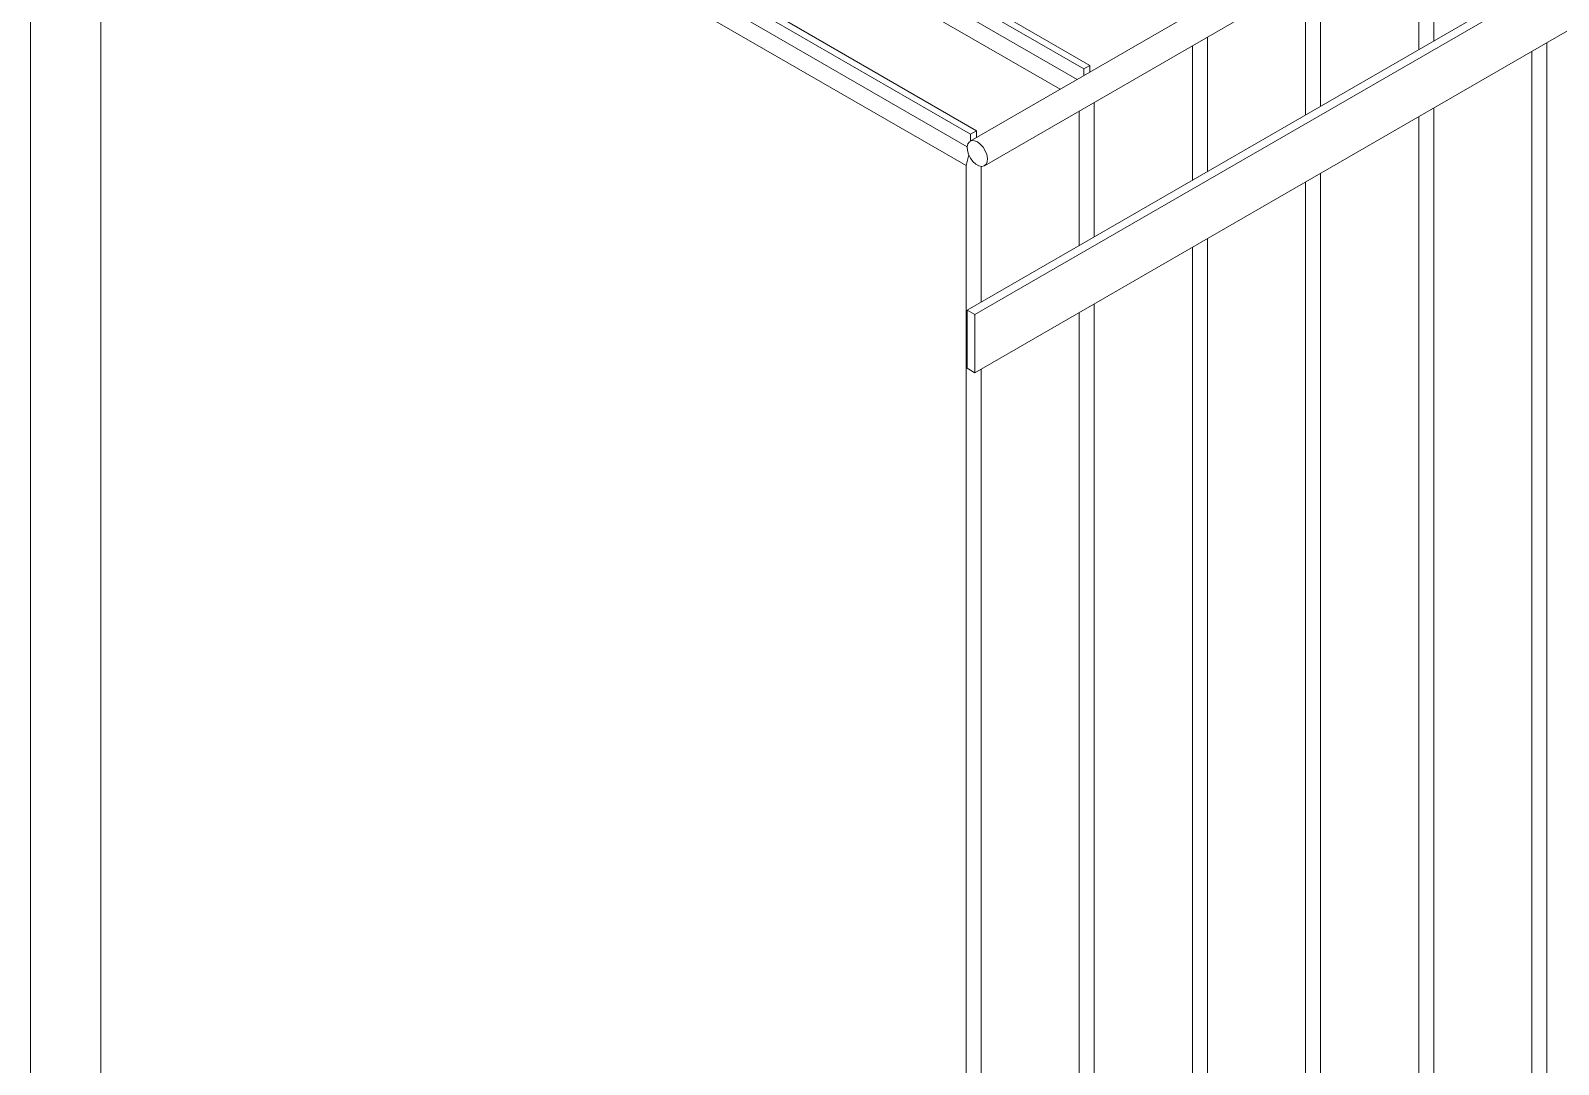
# Model space of a CAD drawing. Header units: millimetres. Extents: x 30710 to 48779, y -19256 to -8564.
# Drawn here: x 40008.8 to 40438.4, y -16053.1 to -15762.3 of the extents above; entities that cross this region are included whole.
import ezdxf

# ---------------------------------------------------------------- set-up
doc = ezdxf.new("R2010")
doc.units = ezdxf.units.MM
doc.header["$LTSCALE"] = 10
doc.layers.add('粗实线', color=4, linetype='Continuous', lineweight=18)

msp = doc.modelspace()

# ---------------------------------------------------------------- linework, layer by layer
at = {"layer": '粗实线'}
for p, q in [((40912.945, -15423.988), (40273.013, -15793.412)), ((40277.013, -15800.341), (40916.945, -15430.916)), ((40912.116, -15471.545), (40272.185, -15840.97)), ((40914.238, -15472.77), (40274.306, -15842.195)), ((40274.306, -15858.526), (40914.238, -15489.101)), ((40306.621, -15772.098), (40073.276, -15637.391)), ((40304.924, -15773.078), (40071.579, -15638.37)), ((40303.045, -15776.076), (40072.427, -15642.943)), ((40298.274, -15778.83), (40071.154, -15647.716)), ((40273.104, -15791.447), (40039.759, -15656.74)), ((40274.801, -15790.467), (40041.456, -15655.76)), ((40272.193, -15795.004), (40040.607, -15661.312)), ((40028.586, -16649.121), (40028.586, -15665.189)), ((40271.831, -15800.303), (40039.335, -15666.085)), ((40008.788, -15672.988), (40008.788, -16635.037)), ((40403.353, -15727.406), (40403.353, -15765.248)), ((40399.11, -15767.697), (40399.11, -15729.856)), ((40367.291, -15786.067), (40367.291, -15748.225)), ((40371.533, -15745.775), (40371.533, -15783.617)), ((40335.471, -15804.436), (40335.471, -15766.594)), ((40339.713, -15764.145), (40339.713, -15801.987)), ((40435.173, -15765.659), (40435.173, -16612.412)), ((40430.93, -16614.862), (40430.93, -15768.108)), ((40304.924, -15773.078), (40306.621, -15772.098)), ((40304.924, -15774.991), (40304.924, -15773.078)), ((40306.621, -15772.098), (40306.621, -15774.011)), ((40307.894, -15782.514), (40307.894, -15820.356)), ((40403.353, -15784.028), (40403.353, -16630.782)), ((40303.651, -15822.805), (40303.651, -15784.963)), ((40399.11, -16633.231), (40399.11, -15786.478)), ((40273.104, -15791.447), (40274.801, -15790.467)), ((40273.104, -15793.36), (40273.104, -15791.447)), ((40274.801, -15790.467), (40274.801, -15792.38)), ((40271.831, -15800.303), (40272.638, -15797.278)), ((40271.831, -16763.91), (40271.831, -15800.303)), ((40276.074, -15800.517), (40276.074, -15838.725)), ((40367.291, -16651.6), (40367.291, -15804.847)), ((40371.533, -15802.397), (40371.533, -16649.151)), ((40339.713, -15820.767), (40339.713, -16667.52)), ((40335.471, -16669.969), (40335.471, -15823.216)), ((40307.894, -15839.136), (40307.894, -16685.889)), ((40274.306, -15842.195), (40272.185, -15840.97)), ((40272.185, -15840.97), (40272.185, -15857.301)), ((40274.306, -15842.195), (40274.306, -15858.526)), ((40303.651, -16688.338), (40303.651, -15841.585)), ((40274.306, -15858.526), (40272.185, -15857.301)), ((40276.074, -15857.505), (40276.074, -16704.258))]:
    msp.add_line(p, q, dxfattribs=at)
msp.add_lwpolyline([(40275.013, -15793.61), (40274.18, -15793.274), (40273.42, -15793.258), (40272.802, -15793.564), (40272.38, -15794.163), (40272.193, -15795.004), (40272.256, -15796.012), (40272.564, -15797.096), (40273.089, -15798.16), (40273.786, -15799.111), (40274.592, -15799.863), (40275.435, -15800.35), (40276.24, -15800.528), (40276.937, -15800.382), (40277.463, -15799.924), (40277.771, -15799.195), (40277.834, -15798.261), (40277.646, -15797.203), (40277.225, -15796.117), (40276.607, -15795.098), (40275.847, -15794.237), (40275.013, -15793.61)], dxfattribs=at)

doc.saveas('drawing.dxf')
